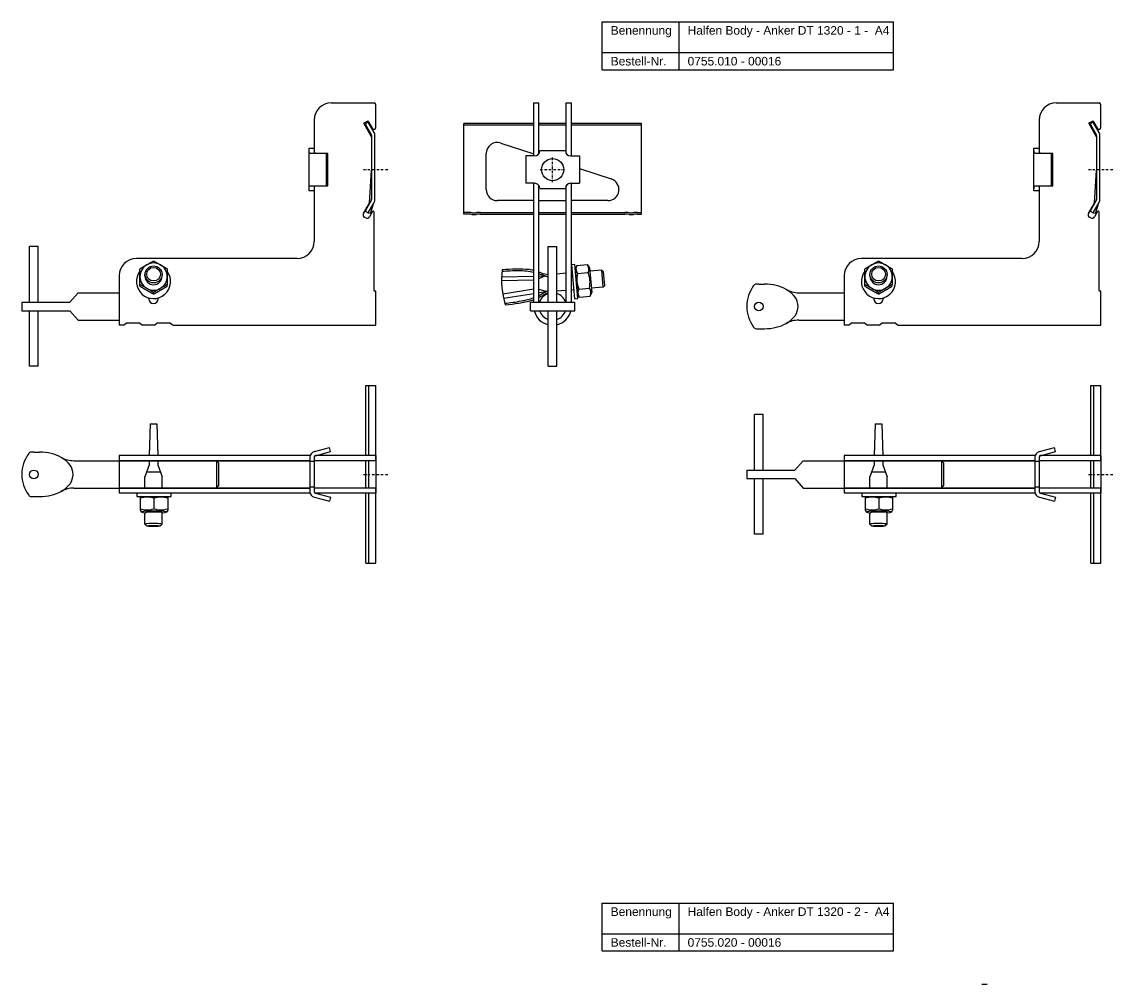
# Model space of a CAD drawing. Header units: millimetres. Extents: x 5957 to 7387, y -1122 to 170.
# Drawn here: x 5957 to 6596, y -392 to 170 of the extents above; entities that cross this region are included whole.
import ezdxf

# ---------------------------------------------------------------- set-up
doc = ezdxf.new("R2010")
doc.units = ezdxf.units.MM
doc.header["$LTSCALE"] = 10
doc.linetypes.add('STRICHPUNKT2', pattern=[0.5, 0.25, -0.125, 0, -0.125])
doc.layers.add('HALFEN', color=2, linetype='Continuous')
doc.styles.add('ARIAL50', font='ARIAL.TTF', dxfattribs={"height": 5})

msp = doc.modelspace()

# ---------------------------------------------------------------- linework, layer by layer
at = {"layer": 'HALFEN'}
for p, q in [((6296.83, 170.28), (6467.12, 170.28)), ((6296.83, 142.28), (6296.83, 170.28)), ((6341.8, 142.28), (6341.8, 170.28)), ((6467.12, 142.28), (6467.12, 170.28)), ((6296.83, 152.28), (6467.12, 152.28)), ((6296.83, 142.28), (6467.12, 142.28)), ((6256.84, 91.9), (6256.84, 122.89)), ((6256.84, 122.89), (6259.84, 122.89)), ((6259.84, 93.23), (6259.84, 122.89)), ((6275.84, 93.24), (6275.84, 122.89)), ((6275.84, 122.89), (6278.84, 122.89)), ((6278.84, 91.88), (6278.84, 122.89)), ((6215.84, 57.89), (6215.84, 110.88)), ((6256.84, 110.88), (6215.84, 110.88)), ((6256.84, 109.88), (6215.84, 109.88)), ((6275.84, 110.88), (6259.84, 110.88)), ((6275.84, 109.88), (6259.84, 109.88)), ((6319.84, 110.88), (6278.84, 110.88)), ((6319.84, 109.88), (6278.84, 109.88)), ((6319.84, 57.89), (6319.84, 110.88)), ((6237.53, 99.44), (6256.84, 93.16)), ((6229.02, 72.25), (6229.02, 93.25)), ((6252.13, 91.91), (6252.12, 75.91)), ((6257.34, 91.9), (6252.13, 91.91)), ((6275.34, 94.89), (6260.34, 94.9)), ((6278.34, 91.88), (6283.55, 91.88)), ((6283.55, 91.88), (6283.54, 75.88)), ((6283.55, 84.48), (6302.16, 78.44)), ((6257.33, 75.9), (6252.12, 75.91)), ((6256.84, 6.39), (6256.84, 75.9)), ((6259.84, 6.39), (6259.84, 74.55)), ((6260.33, 72.9), (6275.33, 72.89)), ((6275.84, 6.39), (6275.84, 74.56)), ((6278.33, 75.88), (6283.54, 75.88)), ((6278.84, 6.39), (6278.84, 75.88)), ((6256.84, 65.75), (6235.52, 65.75)), ((6259.84, 65.75), (6275.84, 65.75)), ((6300.15, 65.75), (6278.84, 65.75)), ((6218.09, 58.89), (6215.84, 58.89)), ((6218.09, 57.89), (6215.84, 57.89)), ((6225.58, 58.89), (6256.84, 58.89)), ((6225.58, 57.89), (6256.84, 57.89)), ((6259.84, 58.89), (6275.84, 58.89)), ((6259.84, 57.89), (6275.84, 57.89)), ((6278.84, 58.89), (6310.09, 58.89)), ((6278.84, 57.89), (6310.09, 57.89)), ((6317.58, 58.89), (6319.84, 58.89)), ((6317.58, 57.89), (6319.84, 57.89)), ((5961.94, 6.39), (5961.94, 38.89)), ((5966.94, 38.89), (5961.94, 38.89)), ((5966.94, 6.39), (5966.94, 38.89)), ((6265.34, 6.39), (6265.34, 38.89)), ((6265.34, 38.89), (6270.34, 38.89)), ((6270.34, 6.39), (6270.34, 38.89)), ((6280.83, 28.48), (6278.84, 28.3)), ((6278.84, 28.3), (6280.58, 8.38)), ((6282.57, 8.55), (6280.83, 28.48)), ((6282.01, 27.82), (6281.06, 25.79)), ((6281.06, 25.79), (6282.34, 11.24)), ((6282.01, 27.82), (6288.15, 28.35)), ((6288.15, 28.35), (6289.43, 26.52)), ((6289.43, 26.52), (6290.7, 11.97)), ((6029.47, 21.62), (6029.47, 22.62)), ((6039.48, 21.62), (6039.48, 22.62)), ((6256.84, 19.18), (6238.01, 18.96)), ((6238.03, 21.25), (6256.84, 21.6)), ((6259.84, 21.66), (6263.41, 21.73)), ((6263.41, 21.73), (6259.84, 20.08)), ((6275.84, 23.27), (6270.34, 22.79)), ((6279.25, 23.57), (6278.84, 23.54)), ((6282.41, 23.21), (6288.55, 23.75)), ((6296.55, 25.09), (6289.61, 24.48)), ((6297.63, 24.18), (6296.55, 25.09)), ((6297.42, 15.12), (6296.55, 25.09)), ((6298.33, 16.21), (6297.63, 24.18)), ((6453.45, 21.62), (6453.45, 22.62)), ((6463.45, 21.62), (6463.45, 22.62)), ((6256.84, 13.96), (6238.71, 10.99)), ((6264.21, 12.67), (6259.84, 13.82)), ((6275.84, 13.24), (6270.34, 12.75)), ((6280.12, 13.61), (6278.84, 13.5)), ((6283.22, 14.01), (6289.35, 14.55)), ((6297.42, 15.12), (6290.48, 14.52)), ((6298.33, 16.21), (6297.42, 15.12)), ((6388.41, 16.89), (6391.82, 16.89)), ((5957.44, 6.39), (5985.44, 6.39)), ((5957.44, 6.39), (5957.44, 1.39)), ((5985.44, 6.39), (5990.44, 11.89)), ((5990.44, 11.89), (6014.44, 11.89)), ((6239.13, 8.73), (6256.84, 11.51)), ((6254.84, 6.39), (6280.84, 6.39)), ((6254.84, 1.39), (6254.84, 6.39)), ((6259.84, 11.98), (6264.21, 12.67)), ((6280.58, 8.38), (6282.57, 8.55)), ((6280.84, 1.39), (6280.84, 6.39)), ((6283.62, 9.41), (6282.34, 11.24)), ((6283.62, 9.41), (6289.76, 9.94)), ((6289.76, 9.94), (6290.7, 11.97)), ((6411.83, 11.89), (6438.41, 11.89)), ((5957.44, 1.39), (5985.44, 1.39)), ((5961.94, -31.11), (5961.94, 1.39)), ((5966.94, -31.11), (5966.94, 1.39)), ((5985.44, 1.39), (5990.44, -4.11)), ((6254.84, 1.39), (6280.84, 1.39)), ((6265.34, -31.11), (6265.34, 1.39)), ((6270.34, -31.11), (6270.34, 1.39)), ((5990.44, -4.11), (6014.44, -4.11)), ((6016.94, -7.11), (6018.44, -5.81)), ((6026.44, -5.81), (6018.44, -5.81)), ((6026.44, -5.81), (6027.94, -7.11)), ((6034.94, -7.11), (6036.44, -5.81)), ((6044.44, -5.81), (6036.44, -5.81)), ((6044.44, -5.81), (6045.94, -7.11)), ((6411.83, -4.11), (6438.41, -4.11)), ((6440.91, -7.11), (6442.41, -5.81)), ((6450.41, -5.81), (6442.41, -5.81)), ((6450.41, -5.81), (6451.91, -7.11)), ((6458.91, -7.11), (6460.41, -5.81)), ((6468.41, -5.81), (6460.41, -5.81)), ((6468.41, -5.81), (6469.91, -7.11)), ((6016.94, -7.11), (6014.44, -7.11)), ((6016.94, -7.11), (6014.44, -7.11)), ((6034.94, -7.11), (6027.94, -7.11)), ((6387.03, -9.11), (6391.82, -9.11)), ((6440.91, -7.11), (6438.41, -7.11)), ((6440.91, -7.11), (6438.41, -7.11)), ((6458.91, -7.11), (6451.91, -7.11)), ((5966.94, -31.11), (5961.94, -31.11)), ((6265.34, -31.11), (6270.34, -31.11)), ((6158.71, -83.29), (6158.71, -42.29)), ((6158.71, -42.29), (6164.44, -42.29)), ((6160.44, -83.29), (6160.44, -42.29)), ((6164.44, -86.29), (6164.44, -42.29)), ((6582.68, -83.29), (6582.68, -42.29)), ((6582.68, -42.29), (6588.41, -42.29)), ((6584.41, -83.29), (6584.41, -42.29)), ((6588.41, -86.29), (6588.41, -42.29)), ((6385.91, -91.79), (6385.91, -59.29)), ((6390.91, -59.29), (6385.91, -59.29)), ((6390.91, -91.79), (6390.91, -59.29)), ((6032.42, -64.77), (6031.97, -83.29)), ((6032.44, -64.77), (6036.44, -64.77)), ((6036.46, -64.77), (6036.9, -83.29)), ((6456.39, -64.77), (6455.95, -83.29)), ((6456.41, -64.77), (6460.41, -64.77)), ((6460.44, -64.77), (6460.88, -83.29)), ((5964.44, -81.29), (5967.84, -81.29)), ((6128.53, -80.93), (6137.29, -78.58)), ((6129.18, -83.35), (6137.94, -81)), ((6137.94, -81), (6137.29, -78.58)), ((6552.51, -80.93), (6561.27, -78.58)), ((6553.16, -83.35), (6561.91, -81)), ((6561.91, -81), (6561.27, -78.58)), ((5987.85, -86.29), (6125.94, -86.29)), ((6126.09, -83.29), (6014.44, -83.29)), ((6014.44, -83.29), (6014.44, -105.29)), ((6125.94, -86.29), (6014.44, -86.29)), ((6031.84, -88.74), (6029.44, -95.77)), ((6031.9, -86.29), (6031.84, -88.74)), ((6036.98, -86.29), (6037.03, -88.74)), ((6037.03, -88.74), (6039.44, -95.8)), ((6071.21, -86.29), (6071.21, -102.29)), ((6072.44, -87.52), (6071.21, -86.29)), ((6072.44, -87.52), (6072.44, -101.07)), ((6125.94, -84.31), (6125.94, -104.28)), ((6128.44, -86.79), (6125.94, -86.79)), ((6128.44, -84.31), (6128.44, -104.28)), ((6164.44, -86.29), (6128.44, -86.29)), ((6128.44, -86.29), (6128.44, -88.29)), ((6128.44, -88.29), (6128.44, -100.29)), ((6164.44, -83.29), (6129.37, -83.29)), ((6158.71, -102.29), (6158.71, -86.29)), ((6160.44, -102.29), (6160.44, -86.29)), ((6164.44, -83.29), (6164.44, -105.29)), ((6164.44, -86.29), (6164.44, -102.29)), ((6409.41, -91.79), (6414.41, -86.29)), ((6414.41, -86.29), (6438.41, -86.29)), ((6550.07, -83.29), (6438.41, -83.29)), ((6438.41, -83.29), (6438.41, -105.29)), ((6549.91, -86.29), (6438.41, -86.29)), ((6438.41, -86.29), (6549.91, -86.29)), ((6455.82, -88.74), (6453.42, -95.77)), ((6455.88, -86.29), (6455.82, -88.74)), ((6460.95, -86.29), (6461.01, -88.74)), ((6461.01, -88.74), (6463.42, -95.8)), ((6495.19, -86.29), (6495.19, -102.29)), ((6496.41, -87.52), (6495.19, -86.29)), ((6496.41, -87.52), (6496.41, -101.07)), ((6549.91, -84.31), (6549.91, -104.28)), ((6552.41, -86.79), (6549.91, -86.79)), ((6552.41, -84.31), (6552.41, -104.28)), ((6588.41, -86.29), (6552.41, -86.29)), ((6552.41, -86.29), (6552.41, -88.29)), ((6552.41, -88.29), (6552.41, -100.29)), ((6588.41, -83.29), (6553.35, -83.29)), ((6582.68, -102.29), (6582.68, -86.29)), ((6584.41, -102.29), (6584.41, -86.29)), ((6588.41, -83.29), (6588.41, -105.29)), ((6588.41, -86.29), (6588.41, -102.29)), ((6030.47, -92.77), (6038.39, -92.77)), ((6381.41, -91.79), (6409.41, -91.79)), ((6381.41, -91.79), (6381.41, -96.79)), ((6454.44, -92.77), (6462.37, -92.77)), ((6029.44, -102.29), (6029.44, -95.77)), ((6039.44, -102.29), (6039.44, -95.8)), ((6071.21, -102.29), (6072.44, -101.07)), ((6128.44, -101.79), (6125.94, -101.79)), ((6128.44, -100.29), (6128.44, -102.29)), ((6381.41, -96.79), (6409.41, -96.79)), ((6385.91, -129.29), (6385.91, -96.79)), ((6390.91, -129.29), (6390.91, -96.79)), ((6409.41, -96.79), (6414.41, -102.29)), ((6453.42, -102.29), (6453.42, -95.77)), ((6463.42, -102.29), (6463.42, -95.8)), ((6495.19, -102.29), (6496.41, -101.07)), ((6552.41, -101.79), (6549.91, -101.79)), ((6552.41, -100.29), (6552.41, -102.29)), ((5963.05, -107.29), (5967.84, -107.29)), ((5987.85, -102.29), (6125.94, -102.29)), ((6125.94, -102.29), (6014.44, -102.29)), ((6126.09, -105.29), (6014.44, -105.29)), ((6044.73, -105.29), (6024.73, -105.29)), ((6024.73, -105.29), (6024.73, -107.29)), ((6024.73, -107.29), (6044.73, -107.29)), ((6027.43, -107.29), (6026.73, -107.7)), ((6026.73, -107.7), (6026.73, -115.29)), ((6027.43, -107.29), (6042.03, -107.29)), ((6034.73, -108.24), (6034.73, -114.4)), ((6042.03, -107.29), (6042.73, -107.7)), ((6042.73, -107.7), (6042.73, -115.29)), ((6044.73, -107.29), (6044.73, -105.29)), ((6164.44, -102.29), (6128.44, -102.29)), ((6128.53, -107.66), (6137.29, -110.01)), ((6129.18, -105.24), (6137.94, -107.59)), ((6164.44, -105.29), (6129.37, -105.29)), ((6137.94, -107.59), (6137.29, -110.01)), ((6158.71, -146.29), (6158.71, -105.29)), ((6160.44, -146.29), (6160.44, -105.29)), ((6164.44, -146.29), (6164.44, -102.29)), ((6414.41, -102.29), (6438.41, -102.29)), ((6549.91, -102.29), (6438.41, -102.29)), ((6438.41, -102.29), (6549.91, -102.29)), ((6550.07, -105.29), (6438.41, -105.29)), ((6468.7, -105.29), (6448.7, -105.29)), ((6448.7, -105.29), (6448.7, -107.29)), ((6448.7, -107.29), (6468.7, -107.29)), ((6451.4, -107.29), (6450.7, -107.7)), ((6450.7, -107.7), (6450.7, -115.29)), ((6451.4, -107.29), (6466, -107.29)), ((6458.7, -108.24), (6458.7, -114.4)), ((6466, -107.29), (6466.7, -107.7)), ((6466.7, -107.7), (6466.7, -115.29)), ((6468.7, -107.29), (6468.7, -105.29)), ((6588.41, -102.29), (6552.41, -102.29)), ((6552.51, -107.66), (6561.27, -110.01)), ((6553.16, -105.24), (6561.91, -107.59)), ((6588.41, -105.29), (6553.35, -105.29)), ((6561.91, -107.59), (6561.27, -110.01)), ((6582.68, -146.29), (6582.68, -105.29)), ((6584.41, -146.29), (6584.41, -105.29)), ((6588.41, -146.29), (6588.41, -102.29)), ((6026.73, -115.29), (6027.43, -116.32)), ((6029.44, -123.47), (6029.44, -116.74)), ((6039.44, -123.44), (6039.44, -116.62)), ((6042.73, -115.29), (6042.03, -116.32)), ((6450.7, -115.29), (6451.4, -116.32)), ((6453.42, -123.47), (6453.42, -116.74)), ((6463.42, -123.44), (6463.42, -116.62)), ((6466.7, -115.29), (6466, -116.32)), ((6029.44, -123.44), (6030.44, -124.44)), ((6039.44, -123.44), (6038.44, -124.44)), ((6453.41, -123.44), (6454.41, -124.44)), ((6463.42, -123.44), (6462.42, -124.44)), ((6390.91, -129.29), (6385.91, -129.29)), ((6158.71, -146.29), (6164.44, -146.29)), ((6582.68, -146.29), (6588.41, -146.29)), ((6296.83, -344.93), (6467.12, -344.93)), ((6296.83, -372.93), (6296.83, -344.93)), ((6341.8, -372.93), (6341.8, -344.93)), ((6467.12, -372.93), (6467.12, -344.93)), ((6296.83, -362.93), (6467.12, -362.93)), ((6296.83, -372.93), (6467.12, -372.93)), ((6518.9, -392.32), (6521.9, -392.32))]:
    msp.add_line(p, q, dxfattribs=at)
at = {"layer": 'HALFEN', "extrusion": (0, 1, 0)}
for p, q in [((6138.44, 122.89), (6163.44, 122.89)), ((6164.44, 108.46), (6164.44, 121.89)), ((6562.41, 122.89), (6587.41, 122.89)), ((6588.41, 108.46), (6588.41, 121.89)), ((6128.44, 112.89), (6128.44, 94.03)), ((6161.91, 103.1), (6157.59, 110.59)), ((6157.77, 111.28), (6159.5, 112.28)), ((6159.91, 111.63), (6158.18, 110.63)), ((6158.18, 110.63), (6161.71, 104.51)), ((6163.45, 105.51), (6159.91, 111.63)), ((6160.19, 112.09), (6162.57, 107.96)), ((6552.41, 112.89), (6552.41, 94.03)), ((6585.89, 103.1), (6581.56, 110.59)), ((6581.75, 111.28), (6583.48, 112.28)), ((6583.89, 111.63), (6582.16, 110.63)), ((6582.16, 110.63), (6585.69, 104.51)), ((6587.42, 105.51), (6583.89, 111.63)), ((6584.16, 112.09), (6586.55, 107.96)), ((6161.91, 103.76), (6161.91, 66.5)), ((6163.91, 66.5), (6163.91, 103.76)), ((6585.89, 103.76), (6585.89, 66.5)), ((6587.89, 66.5), (6587.89, 103.76)), ((6125.39, 96.39), (6128.39, 96.39)), ((6125.39, 96.28), (6125.39, 96.39)), ((6125.39, 95.09), (6125.39, 96.28)), ((6128.39, 95.78), (6128.39, 96.39)), ((6128.39, 95.78), (6128.39, 94.39)), ((6549.36, 96.39), (6552.36, 96.39)), ((6549.36, 96.28), (6549.36, 96.39)), ((6549.36, 95.09), (6549.36, 96.28)), ((6552.36, 95.78), (6552.36, 96.39)), ((6552.36, 95.78), (6552.36, 94.39)), ((6125.39, 88.12), (6125.39, 95.09)), ((6128.35, 93.39), (6126.5, 93.39)), ((6135.61, 93.39), (6128.35, 93.39)), ((6135.61, 74.39), (6135.61, 93.39)), ((6136.39, 93.39), (6135.61, 93.39)), ((6136.39, 74.39), (6136.39, 93.39)), ((6549.36, 88.12), (6549.36, 95.09)), ((6552.33, 93.39), (6550.48, 93.39)), ((6559.59, 93.39), (6552.33, 93.39)), ((6559.59, 74.39), (6559.59, 93.39)), ((6560.36, 93.39), (6559.59, 93.39)), ((6560.36, 74.39), (6560.36, 93.39)), ((6125.39, 79.67), (6125.39, 88.12)), ((6160.78, 64.36), (6161.91, 83.47)), ((6549.36, 79.67), (6549.36, 88.12)), ((6584.76, 64.36), (6585.89, 83.47)), ((6125.39, 72.7), (6125.39, 79.67)), ((6549.36, 72.7), (6549.36, 79.67)), ((6125.39, 71.51), (6125.39, 72.7)), ((6125.39, 71.39), (6125.39, 71.51)), ((6128.39, 71.39), (6125.39, 71.39)), ((6126.5, 74.39), (6128.35, 74.39)), ((6128.35, 74.39), (6135.61, 74.39)), ((6128.39, 73.39), (6128.39, 72)), ((6128.39, 72), (6128.39, 71.39)), ((6128.44, 73.75), (6128.44, 41.89)), ((6135.61, 74.39), (6136.39, 74.39)), ((6549.36, 71.51), (6549.36, 72.7)), ((6549.36, 71.39), (6549.36, 71.51)), ((6552.36, 71.39), (6549.36, 71.39)), ((6550.48, 74.39), (6552.33, 74.39)), ((6552.33, 74.39), (6559.59, 74.39)), ((6552.36, 73.39), (6552.36, 72)), ((6552.36, 72), (6552.36, 71.39)), ((6552.41, 73.75), (6552.41, 41.89)), ((6559.59, 74.39), (6560.36, 74.39)), ((6157.22, 58.19), (6160.78, 64.36)), ((6161.71, 65.75), (6158.18, 59.64)), ((6159.92, 58.64), (6163.45, 64.75)), ((6161.32, 58.14), (6163.23, 64.37)), ((6581.2, 58.19), (6584.76, 64.36)), ((6585.69, 65.75), (6582.16, 59.64)), ((6583.89, 58.64), (6587.42, 64.75)), ((6585.3, 58.14), (6587.2, 64.37)), ((6158.18, 59.64), (6159.9, 58.65)), ((6159.92, 58.64), (6159.9, 58.65)), ((6160.26, 58.52), (6159.92, 58.64)), ((6161.32, 58.14), (6160.26, 58.52)), ((6162.51, 59.34), (6160.69, 56.19)), ((6163.44, 13.19), (6163.44, 59.09)), ((6582.16, 59.64), (6583.88, 58.65)), ((6583.89, 58.64), (6583.88, 58.65)), ((6584.23, 58.52), (6583.89, 58.64)), ((6585.3, 58.14), (6584.23, 58.52)), ((6586.48, 59.34), (6584.66, 56.19)), ((6587.41, 13.19), (6587.41, 59.09)), ((6158.64, 55.64), (6157.77, 56.14)), ((6582.61, 55.64), (6581.75, 56.14)), ((6118.44, 31.89), (6024.44, 31.89)), ((6542.41, 31.89), (6448.41, 31.89)), ((6014.44, 21.89), (6014.44, 3.89)), ((6438.41, 21.89), (6438.41, 3.89)), ((6026.48, 15.76), (6026.48, 16.68)), ((6042.48, 15.76), (6042.48, 16.68)), ((6164.44, 12.89), (6163.74, 12.89)), ((6164.44, 3.89), (6164.44, 12.89)), ((6450.45, 15.76), (6450.45, 16.68)), ((6466.45, 15.76), (6466.45, 16.68)), ((6588.41, 12.89), (6587.71, 12.89)), ((6588.41, 3.89), (6588.41, 12.89)), ((6031.69, 8.39), (6031.69, 8.86)), ((6034.48, 11.18), (6034.48, 12.1)), ((6037.19, 8.86), (6037.19, 8.39)), ((6455.66, 8.39), (6455.66, 8.86)), ((6458.45, 11.18), (6458.45, 12.1)), ((6461.16, 8.86), (6461.16, 8.39)), ((6014.44, 3.89), (6014.44, -7.11)), ((6164.44, -7.11), (6164.44, 3.89)), ((6438.41, 3.89), (6438.41, -7.11)), ((6588.41, -7.11), (6588.41, 3.89)), ((6045.94, -7.11), (6164.44, -7.11)), ((6469.91, -7.11), (6588.41, -7.11))]:
    msp.add_line(p, q, dxfattribs=at)
at = {"layer": 'HALFEN', "color": 1, "linetype": 'STRICHPUNKT2', "ltscale": 0.5}
for p, q in [((6267.84, 76.64), (6267.84, 91.14)), ((6157.19, 83.89), (6171.69, 83.89)), ((6260.59, 83.89), (6275.09, 83.89)), ((6581.16, 83.89), (6595.66, 83.89)), ((6157.19, -94.29), (6171.69, -94.29)), ((6581.16, -94.29), (6595.66, -94.29))]:
    msp.add_line(p, q, dxfattribs=at)
at = {"layer": 'HALFEN'}
for centre, radius in [((6267.84, 83.89), 6.5), ((6388.41, 3.89), 2.55), ((5964.44, -94.29), 2.55)]:
    msp.add_circle(centre, radius, dxfattribs=at)
for centre, radius, start, end in [((6138.44, 112.89), 10, 90, 180), ((6163.44, 121.89), 1, 0, 90), ((6562.41, 112.89), 10, 90, 180), ((6587.41, 121.89), 1, 0, 90), ((6158.02, 110.84), 0.5, 120, 210), ((6159.75, 111.84), 0.5, 30, 120), ((6582, 110.84), 0.5, 120, 210), ((6583.73, 111.84), 0.5, 30, 120), ((6160.41, 103.76), 1.5, 0, 30), ((6163.44, 108.46), 1, 210, 0), ((6160.41, 103.76), 3.5, 0, 30), ((6584.39, 103.76), 1.5, 0, 30), ((6587.41, 108.46), 1, 210, 0), ((6584.39, 103.76), 3.5, 0, 30), ((6235.52, 93.25), 6.5, 72, 180), ((6257.34, 94.9), 3, 269.95559, 359.95559), ((6278.34, 94.88), 3, 179.95559, 269.95559), ((6300.15, 72.25), 6.5, 270, 72), ((6235.52, 72.25), 6.5, 180, 270), ((6257.33, 72.9), 3, 359.95559, 89.95559), ((6278.33, 72.88), 3, 89.95559, 179.95559), ((6160.41, 66.5), 1.5, 330, 360), ((6160.41, 66.5), 3.5, 330, 0), ((6584.39, 66.5), 1.5, 330, 360), ((6584.39, 66.5), 3.5, 330, 0), ((6158.52, 57.44), 1.5, 150, 240), ((6162.94, 59.09), 0.5, 0, 150), ((6218.09, 42.89), 16, 80.36636, 90), ((6218.09, 42.89), 15, 80.36636, 90), ((6221.84, 64.98), 7.41, 260.36636, 279.63364), ((6221.84, 64.98), 6.41, 260.36636, 279.63364), ((6225.58, 42.89), 16, 90, 99.63364), ((6225.58, 42.89), 15, 90, 99.63364), ((6310.09, 42.89), 16, 80.36636, 90), ((6310.09, 42.89), 15, 80.36636, 90), ((6313.84, 64.98), 7.41, 260.36636, 279.63364), ((6313.84, 64.98), 6.41, 260.36636, 279.63364), ((6317.58, 42.89), 16, 90, 99.63364), ((6317.58, 42.89), 15, 90, 99.63364), ((6582.5, 57.44), 1.5, 150, 240), ((6586.91, 59.09), 0.5, 0, 150), ((6159.39, 56.94), 1.5, 240, 330), ((6583.36, 56.94), 1.5, 240, 330), ((6118.44, 41.89), 10, 270, 0), ((6542.41, 41.89), 10, 270, 0), ((6024.44, 21.89), 10, 90, 180), ((6247.1, -79.5), 105.15, 86.04137, 94.79234), ((6285.57, 25.81), 4.08, 159.43847, 219.43847), ((6284.99, 25.76), 4.08, 330.56153, 30.56153), ((6448.41, 21.89), 10, 90, 180), ((6034.44, 18.48), 10, 142.77906, 36.51596), ((6291.04, 19.58), 53.03, 173.82027, 196.17973), ((6245.98, -62.15), 86.81, 88.64672, 95.12899), ((6248.85, -11.11), 35.76, 77.09525, 91.31141), ((6248.81, -7.2), 33.07, 75.95927, 80.34246), ((6248.81, -7.2), 33.07, 68.09069, 70.52951), ((6248.85, -11.11), 35.76, 69.02091, 72.10841), ((6268.36, 47.23), 24.81, 253.11296, 262.99761), ((6254.79, -2.78), 25.98, 69.87312, 74.68904), ((6255.77, -1.75), 24.69, 67.20409, 71.18568), ((6297.31, 19.88), 15.27, 167.38303, 202.61697), ((6274.46, 17.88), 15.27, 347.38303, 22.61697), ((6458.41, 18.48), 10, 142.77906, 36.51596), ((6163.74, 13.19), 0.3, 180, 270), ((6251.46, 35.31), 25.98, 295.31096, 300.12688), ((6252.6, 34.47), 24.69, 298.81432, 301.05233), ((6286.77, 12), 4.08, 150.56153, 210.56153), ((6286.2, 11.95), 4.08, 339.43847, 39.43847), ((6401.97, 3.89), 20.55, 143.64928, 216.35854), ((6387.03, 14.89), 2, 91.33538, 143.64928), ((6387.76, -16.48), 33.38, 88.87071, 91.33538), ((6411.83, 26.89), 15, 240.67836, 270), ((6587.71, 13.19), 0.3, 180, 270), ((6034.44, 8.39), 2.75, 180, 0), ((6232.47, 92.24), 86.81, 274.87101, 281.35328), ((6230.56, 109.52), 105.15, 275.20766, 283.95863), ((6244.16, 42.48), 35.76, 278.68859, 290.75985), ((6244.8, 38.62), 33.07, 289.65754, 291.33467), ((6244.16, 42.48), 35.76, 295.99787, 300.97909), ((6244.8, 38.62), 33.07, 297.03435, 301.90931), ((6267.84, 3.89), 8, 108.20996, 161.79004), ((6273.51, -11.59), 24.81, 109.22537, 116.88704), ((6267.84, 3.89), 8, 18.20996, 71.79004), ((6458.41, 8.39), 2.75, 180, 0), ((6267.84, 3.89), 11, 193.13656, 256.86344), ((6267.84, 3.89), 8, 198.20996, 251.79004), ((6267.84, 3.89), 8, 198.20996, 251.79004), ((6267.84, 3.89), 8, 288.20996, 341.79004), ((6267.84, 3.89), 11, 283.13656, 346.86344), ((6267.84, 3.89), 8, 288.20996, 341.79004), ((6411.83, -19.11), 15, 90, 119.32164), ((6387.03, -7.11), 2, 216.35854, 270), ((5977.99, -94.29), 20.55, 143.64928, 216.35854), ((5963.05, -83.3), 2, 91.33538, 143.64928), ((5963.78, -114.67), 33.38, 88.87071, 91.33538), ((6129.44, -84.31), 3.5, 105, 180), ((6553.41, -84.31), 3.5, 105, 180), ((5987.85, -71.29), 15, 240.67836, 270), ((6129.44, -84.31), 1, 105, 180), ((6553.41, -84.31), 1, 105, 180), ((5963.05, -105.29), 2, 216.35854, 270), ((5987.85, -117.29), 15, 90, 119.32164), ((6030.73, -119.06), 11.53, 69.70545, 110.29455), ((6038.73, -119.06), 11.53, 69.70545, 110.29455), ((6129.44, -104.28), 3.5, 180, 255), ((6129.44, -104.28), 1, 180, 255), ((6454.7, -119.06), 11.53, 69.70545, 110.29455), ((6462.7, -119.06), 11.53, 69.70545, 110.29455), ((6553.41, -104.28), 3.5, 180, 255), ((6553.41, -104.28), 1, 180, 255), ((6030.73, -103.58), 11.53, 249.70545, 290.29455), ((6038.73, -103.58), 11.53, 249.70545, 290.29455), ((6454.7, -103.58), 11.53, 249.70545, 290.29455), ((6462.7, -103.58), 11.53, 249.70545, 290.29455)]:
    msp.add_arc(centre, radius, start, end, dxfattribs=at)
for centre, major_axis, ratio, start_param, end_param in [((6034.48, 21.36), (8, 0), 0.992546, 2.094395, 3.141593), ((6034.48, 21.36), (8, 0), 0.992546, 1.047198, 2.094395), ((6034.48, 21.36), (-8, 0), 0.992546, 3.141593, 4.18879), ((6458.45, 21.36), (8, 0), 0.992546, 2.094395, 3.141593), ((6458.45, 21.36), (8, 0), 0.992546, 1.047198, 2.094395), ((6458.45, 21.36), (-8, 0), 0.992546, 3.141593, 4.18879), ((6034.48, 21.36), (-8, 0), 0.992546, 0, 1.047198), ((6034.48, 21.53), (5, 0), 0.992546, 3.123186, 4.712389), ((6034.48, 21.53), (5, 0), 0.992546, 4.712389, 6.301592), ((6034.48, 21.36), (8, 0), 0.992546, -1.047198, 0), ((6458.45, 21.36), (-8, 0), 0.992546, 0, 1.047198), ((6458.45, 21.53), (5, 0), 0.992546, 3.123186, 4.712389), ((6458.45, 21.53), (5, 0), 0.992546, 4.712389, 6.301592), ((6458.45, 21.36), (8, 0), 0.992546, -1.047198, 0), ((6034.48, 21.36), (-8, 0), 0.992546, 1.047198, 2.094395), ((6391.82, 3.89), (-19.6, 0), 0.663426, 4.00986, 4.712389), ((6391.82, 3.89), (-19.6, 0), 0.663426, 2.273326, 4.00986), ((6458.45, 21.36), (-8, 0), 0.992546, 1.047198, 2.094395), ((6391.82, 3.89), (-19.6, 0), 0.663426, 1.570796, 2.273326), ((5967.84, -94.29), (-19.6, 0), 0.663426, 4.00986, 4.712389), ((5967.84, -94.29), (-19.6, 0), 0.663426, 2.273326, 4.00986), ((5967.84, -94.29), (-19.6, 0), 0.663426, 1.570796, 2.273326), ((6034.73, -116.32), (-7.3, 0), 0.084966, 2.32591, 7.098867), ((6034.73, -116.77), (-5, 0), 0.0871, 3.141593, 6.283185), ((6458.7, -116.32), (-7.3, 0), 0.084966, 2.32591, 7.098867), ((6458.7, -116.77), (-5, 0), 0.0871, 3.141593, 6.283185), ((6034.44, -123.47), (5, 0), 0.0871, 0, 3.19229), ((6458.41, -123.47), (5, 0), 0.0871, 0, 3.19229)]:
    msp.add_ellipse(centre, major_axis=major_axis, ratio=ratio, start_param=start_param, end_param=end_param, dxfattribs=at)
for centre, major_axis, ratio in [((6034.48, 22.62), (5, 0), 0.992546), ((6034.48, 22.74), (4, 0), 0.992546), ((6458.45, 22.62), (5, 0), 0.992546), ((6458.45, 22.74), (4, 0), 0.992546), ((6034.44, -124.44), (-4, 0), 0.087086), ((6458.41, -124.44), (-4, 0), 0.087086)]:
    msp.add_ellipse(centre, major_axis=major_axis, ratio=ratio, dxfattribs=at)
for points, knots in [([(6126.3, 93.4), (6126.26, 93.4), (6126.22, 93.4), (6126.08, 93.4), (6125.98, 93.41), (6125.8, 93.48), (6125.73, 93.53), (6125.6, 93.67), (6125.55, 93.76), (6125.48, 93.97), (6125.45, 94.09), (6125.41, 94.34), (6125.4, 94.48), (6125.39, 94.78), (6125.39, 94.93), (6125.39, 95.09)], [12.728606, 12.728606, 12.728606, 12.728606, 12.920042, 12.920042, 13.450896, 13.450896, 13.981749, 13.981749, 14.512603, 14.512603, 15.043457, 15.043457, 15.58114, 15.58114, 16.065881, 16.065881, 16.065881, 16.065881]), ([(6128.4, 94.24), (6128.41, 94.17), (6128.42, 94.11), (6128.45, 93.99), (6128.48, 93.92), (6128.56, 93.79), (6128.61, 93.73), (6128.68, 93.68), (6128.7, 93.66), (6128.72, 93.65)], [4.1764157, 4.1764157, 4.1764157, 4.1764157, 4.4061223, 4.4061223, 4.6848401, 4.6848401, 4.9635579, 4.9635579, 5.0545355, 5.0545355, 5.0545355, 5.0545355]), ([(6128.72, 93.65), (6128.76, 93.61), (6128.8, 93.58), (6128.9, 93.52), (6128.97, 93.48), (6129.03, 93.46)], [2.958333, 2.958333, 2.958333, 2.958333, 3.2000176, 3.2000176, 3.5438255, 3.5438255, 3.5438255, 3.5438255]), ([(6129.39, 93.39), (6129.28, 93.39), (6129.16, 93.41), (6129.04, 93.46), (6129.03, 93.46), (6129.03, 93.46)], [0, 0, 0, 0, 0.6724021, 0.6724021, 0.712352, 0.712352, 0.712352, 0.712352]), ([(6550.28, 93.4), (6550.24, 93.4), (6550.2, 93.4), (6550.05, 93.4), (6549.95, 93.41), (6549.78, 93.48), (6549.7, 93.53), (6549.58, 93.67), (6549.53, 93.76), (6549.45, 93.97), (6549.43, 94.09), (6549.39, 94.34), (6549.38, 94.48), (6549.37, 94.78), (6549.36, 94.93), (6549.36, 95.09)], [12.728606, 12.728606, 12.728606, 12.728606, 12.920042, 12.920042, 13.450896, 13.450896, 13.981749, 13.981749, 14.512603, 14.512603, 15.043457, 15.043457, 15.58114, 15.58114, 16.065881, 16.065881, 16.065881, 16.065881]), ([(6552.38, 94.24), (6552.38, 94.17), (6552.39, 94.11), (6552.43, 93.99), (6552.45, 93.92), (6552.53, 93.79), (6552.58, 93.73), (6552.66, 93.68), (6552.68, 93.66), (6552.7, 93.65)], [4.1764157, 4.1764157, 4.1764157, 4.1764157, 4.4061223, 4.4061223, 4.6848401, 4.6848401, 4.9635579, 4.9635579, 5.0545355, 5.0545355, 5.0545355, 5.0545355]), ([(6552.7, 93.65), (6552.74, 93.61), (6552.78, 93.58), (6552.88, 93.52), (6552.94, 93.48), (6553, 93.46)], [2.958333, 2.958333, 2.958333, 2.958333, 3.2000176, 3.2000176, 3.5438255, 3.5438255, 3.5438255, 3.5438255]), ([(6553.36, 93.39), (6553.25, 93.39), (6553.14, 93.41), (6553.02, 93.46), (6553.01, 93.46), (6553, 93.46)], [0, 0, 0, 0, 0.6724021, 0.6724021, 0.712352, 0.712352, 0.712352, 0.712352]), ([(6125.39, 72.7), (6125.39, 72.85), (6125.39, 73.01), (6125.4, 73.3), (6125.41, 73.45), (6125.45, 73.7), (6125.48, 73.82), (6125.55, 74.03), (6125.6, 74.11), (6125.73, 74.25), (6125.8, 74.31), (6125.98, 74.38), (6126.08, 74.39), (6126.22, 74.39), (6126.26, 74.39), (6126.3, 74.38)], [10.078022, 10.078022, 10.078022, 10.078022, 10.562763, 10.562763, 11.100447, 11.100447, 11.6313, 11.6313, 12.162154, 12.162154, 12.693008, 12.693008, 13.223862, 13.223862, 13.415297, 13.415297, 13.415297, 13.415297]), ([(6128.72, 74.14), (6128.69, 74.12), (6128.65, 74.09), (6128.57, 74.02), (6128.52, 73.96), (6128.46, 73.82), (6128.43, 73.74), (6128.41, 73.63), (6128.41, 73.59), (6128.4, 73.55)], [5.6965073, 5.6965073, 5.6965073, 5.6965073, 5.8448031, 5.8448031, 6.1355616, 6.1355616, 6.4263202, 6.4263202, 6.5703905, 6.5703905, 6.5703905, 6.5703905]), ([(6129.03, 74.33), (6128.97, 74.3), (6128.9, 74.27), (6128.8, 74.2), (6128.76, 74.17), (6128.72, 74.14)], [12.3125941, 12.3125941, 12.3125941, 12.3125941, 12.6564021, 12.6564021, 12.8980867, 12.8980867, 12.8980867, 12.8980867]), ([(6129.03, 74.33), (6129.03, 74.33), (6129.04, 74.33), (6129.16, 74.37), (6129.28, 74.39), (6129.39, 74.39)], [7.8800751, 7.8800751, 7.8800751, 7.8800751, 7.920025, 7.920025, 8.5924271, 8.5924271, 8.5924271, 8.5924271]), ([(6549.36, 72.7), (6549.36, 72.85), (6549.37, 73.01), (6549.38, 73.3), (6549.39, 73.45), (6549.43, 73.7), (6549.45, 73.82), (6549.53, 74.03), (6549.58, 74.11), (6549.7, 74.25), (6549.78, 74.31), (6549.95, 74.38), (6550.05, 74.39), (6550.2, 74.39), (6550.24, 74.39), (6550.28, 74.38)], [10.078022, 10.078022, 10.078022, 10.078022, 10.562763, 10.562763, 11.100447, 11.100447, 11.6313, 11.6313, 12.162154, 12.162154, 12.693008, 12.693008, 13.223862, 13.223862, 13.415297, 13.415297, 13.415297, 13.415297]), ([(6552.7, 74.14), (6552.66, 74.12), (6552.63, 74.09), (6552.55, 74.02), (6552.5, 73.96), (6552.43, 73.82), (6552.41, 73.74), (6552.39, 73.63), (6552.38, 73.59), (6552.38, 73.55)], [5.6965073, 5.6965073, 5.6965073, 5.6965073, 5.8448031, 5.8448031, 6.1355616, 6.1355616, 6.4263202, 6.4263202, 6.5703905, 6.5703905, 6.5703905, 6.5703905]), ([(6553, 74.33), (6552.94, 74.3), (6552.88, 74.27), (6552.78, 74.2), (6552.74, 74.17), (6552.7, 74.14)], [12.3125941, 12.3125941, 12.3125941, 12.3125941, 12.6564021, 12.6564021, 12.8980867, 12.8980867, 12.8980867, 12.8980867]), ([(6553, 74.33), (6553.01, 74.33), (6553.02, 74.33), (6553.14, 74.37), (6553.25, 74.39), (6553.36, 74.39)], [7.8800751, 7.8800751, 7.8800751, 7.8800751, 7.920025, 7.920025, 8.5924271, 8.5924271, 8.5924271, 8.5924271])]:
    msp.add_open_spline(points, degree=3, knots=knots, dxfattribs=at)
for points in [[(6126.5, 93.39), (6126.43, 93.39), (6126.37, 93.4), (6126.3, 93.4)], [(6128.39, 94.39), (6128.39, 94.34), (6128.39, 94.29), (6128.4, 94.24)], [(6550.48, 93.39), (6550.41, 93.39), (6550.34, 93.4), (6550.28, 93.4)], [(6552.36, 94.39), (6552.36, 94.34), (6552.37, 94.29), (6552.38, 94.24)], [(6126.3, 74.38), (6126.37, 74.39), (6126.43, 74.39), (6126.5, 74.39)], [(6128.4, 73.55), (6128.39, 73.5), (6128.39, 73.45), (6128.39, 73.39)], [(6550.28, 74.38), (6550.34, 74.39), (6550.41, 74.39), (6550.48, 74.39)], [(6552.38, 73.55), (6552.37, 73.5), (6552.36, 73.45), (6552.36, 73.39)]]:
    msp.add_open_spline(points, degree=3, dxfattribs=at)
for points, weights in [([(6026.48, 25.85), (6028.62, 27.17), (6030.48, 28.23)], [1.10687800441, 1.09201433874, 1]), ([(6026.48, 21.36), (6026.48, 23.48), (6026.48, 25.85)], [1, 1.09201433874, 1.10687800441]), ([(6030.48, 28.23), (6032.33, 29.3), (6034.48, 30.44)], [1, 1.09201433874, 1.10687800441]), ([(6034.48, 30.44), (6036.62, 29.3), (6038.48, 28.23)], [1.10687800441, 1.09201433874, 1]), ([(6038.48, 28.23), (6040.33, 27.17), (6042.48, 25.85)], [1, 1.09201433874, 1.10687800441]), ([(6042.48, 25.85), (6042.48, 23.48), (6042.48, 21.36)], [1.10687800441, 1.09201433874, 1]), ([(6450.45, 25.85), (6452.6, 27.17), (6454.45, 28.23)], [1.10687800441, 1.09201433874, 1]), ([(6450.45, 21.36), (6450.45, 23.48), (6450.45, 25.85)], [1, 1.09201433874, 1.10687800441]), ([(6454.45, 28.23), (6456.31, 29.3), (6458.45, 30.44)], [1, 1.09201433874, 1.10687800441]), ([(6458.45, 30.44), (6460.6, 29.3), (6462.45, 28.23)], [1.10687800441, 1.09201433874, 1]), ([(6462.45, 28.23), (6464.31, 27.17), (6466.45, 25.85)], [1, 1.09201433874, 1.10687800441]), ([(6466.45, 25.85), (6466.45, 23.48), (6466.45, 21.36)], [1.10687800441, 1.09201433874, 1]), ([(6026.48, 16.68), (6026.48, 19.23), (6026.48, 21.36)], [1.10687800441, 1.09201433874, 1]), ([(6042.48, 21.36), (6042.48, 19.23), (6042.48, 16.68)], [1, 1.09201433874, 1.10687800441]), ([(6450.45, 16.68), (6450.45, 19.23), (6450.45, 21.36)], [1.10687800441, 1.09201433874, 1]), ([(6466.45, 21.36), (6466.45, 19.23), (6466.45, 16.68)], [1, 1.09201433874, 1.10687800441]), ([(6030.48, 14.48), (6028.62, 15.54), (6026.48, 16.68)], [1, 1.09201433874, 1.10687800441]), ([(6026.48, 15.76), (6028.62, 14.45), (6030.48, 13.38)], [1.10687800441, 1.09201433874, 1]), ([(6034.48, 12.1), (6032.33, 13.42), (6030.48, 14.48)], [1.10687800441, 1.09201433874, 1]), ([(6030.48, 13.38), (6032.33, 12.32), (6034.48, 11.18)], [1, 1.09201433874, 1.10687800441]), ([(6038.48, 14.48), (6036.62, 13.42), (6034.48, 12.1)], [1, 1.09201433874, 1.10687800441]), ([(6034.48, 11.18), (6036.62, 12.32), (6038.48, 13.38)], [1.10687800441, 1.09201433874, 1]), ([(6042.48, 16.68), (6040.33, 15.54), (6038.48, 14.48)], [1.10687800441, 1.09201433874, 1]), ([(6038.48, 13.38), (6040.33, 14.45), (6042.48, 15.76)], [1, 1.09201433874, 1.10687800441]), ([(6454.45, 14.48), (6452.6, 15.54), (6450.45, 16.68)], [1, 1.09201433874, 1.10687800441]), ([(6450.45, 15.76), (6452.6, 14.45), (6454.45, 13.38)], [1.10687800441, 1.09201433874, 1]), ([(6458.45, 12.1), (6456.31, 13.42), (6454.45, 14.48)], [1.10687800441, 1.09201433874, 1]), ([(6454.45, 13.38), (6456.31, 12.32), (6458.45, 11.18)], [1, 1.09201433874, 1.10687800441]), ([(6462.45, 14.48), (6460.6, 13.42), (6458.45, 12.1)], [1, 1.09201433874, 1.10687800441]), ([(6458.45, 11.18), (6460.6, 12.32), (6462.45, 13.38)], [1.10687800441, 1.09201433874, 1]), ([(6466.45, 16.68), (6464.31, 15.54), (6462.45, 14.48)], [1.10687800441, 1.09201433874, 1]), ([(6462.45, 13.38), (6464.31, 14.45), (6466.45, 15.76)], [1, 1.09201433874, 1.10687800441])]:
    msp.add_rational_spline(points, weights, degree=2, dxfattribs=at)

# ---------------------------------------------------------------- texts
at = {"layer": 'HALFEN', "style": 'ARIAL50'}
for s, p in [('Benennung', (6301.83, 162.78)), ('Halfen Body - Anker DT 1320 - 1 -  A4', (6346.8, 162.78)), ('Bestell-Nr.', (6301.83, 144.78)), ('0755.010 - 00016', (6346.8, 144.78)), ('Benennung', (6301.83, -352.43)), ('Halfen Body - Anker DT 1320 - 2 -  A4', (6346.8, -352.43)), ('Bestell-Nr.', (6301.83, -370.43)), ('0755.020 - 00016', (6346.8, -370.43))]:
    msp.add_text(s, height=5, dxfattribs=at).set_placement(p)

doc.saveas('drawing.dxf')
